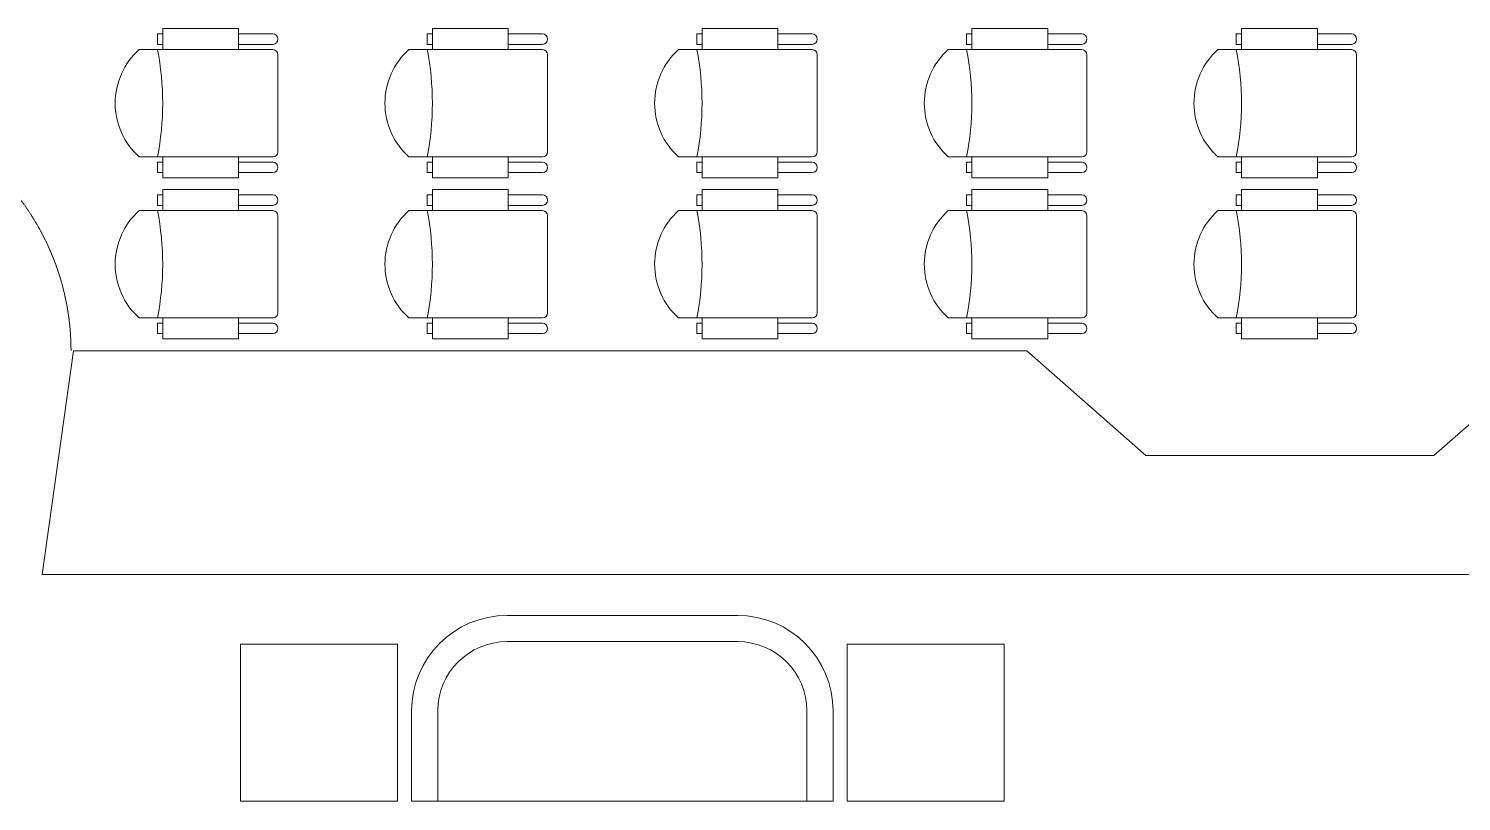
# Model space of a CAD drawing. Extents: x 0 to 84000, y 0 to 59400.
# Drawn here: x 25644 to 31116, y 34867 to 37818 of the extents above; entities that cross this region are included whole.
import ezdxf

# ---------------------------------------------------------------- set-up
doc = ezdxf.new("R2010")
doc.units = 0
doc.header["$MEASUREMENT"] = 0
doc.linetypes.add('HIDDEN', pattern=[0.375, 0.25, -0.125])
doc.layers.get('0').update_dxf_attribs({"linetype": 'CONTINUOUS', "lineweight": 0})
for name, color, linetype, lineweight in [('001BUILDING', 7, 'CONTINUOUS', 0), ('001PARTITIONING', 5, 'CONTINUOUS', 0), ('725furniture', 4, 'CONTINUOUS', 0)]:
    doc.layers.add(name, color=color, linetype=linetype, lineweight=lineweight)

# ---------------------------------------------------------------- blocks, each defined once
blk = doc.blocks.new('12HH0214B')
at = {"linetype": 'Continuous'}
blk.add_line((0, 960), (0, 0), dxfattribs=at)
at = {"linetype": 'HIDDEN'}
for p, q in [((37.689712, 959.259741), (0.000301, 959.999878)), ((75.321008, 957.040496), (37.689712, 959.259741)), ((112.836164, 953.345565), (75.321008, 957.040496)), ((150.177335, 948.180644), (112.836164, 953.345565)), ((187.286944, 941.553698), (150.177335, 948.180644)), ((224.10777, 933.474945), (187.286944, 941.553698)), ((260.583038, 923.956842), (224.10777, 933.474945)), ((296.656506, 913.014065), (260.583038, 923.956842)), ((332.272552, 900.663487), (296.656506, 913.014065)), ((367.376257, 886.924152), (332.272552, 900.663487)), ((401.913495, 871.817245), (367.376257, 886.924152)), ((435.831012, 855.366059), (401.913495, 871.817245)), ((469.07651, 837.595961), (435.831012, 855.366059)), ((501.598725, 818.534351), (469.07651, 837.595961)), ((533.347513, 798.210622), (501.598725, 818.534351)), ((564.273917, 776.65611), (533.347513, 798.210622)), ((594.330252, 753.904051), (564.273917, 776.65611)), ((623.470173, 729.989527), (594.330252, 753.904051)), ((651.648749, 704.949412), (623.470173, 729.989527)), ((678.82253, 678.822317), (651.648749, 704.949412)), ((704.949617, 651.648528), (678.82253, 678.822317)), ((729.989722, 623.469944), (704.949617, 651.648528)), ((753.904237, 594.330015), (729.989722, 623.469944)), ((776.656287, 564.273673), (753.904237, 594.330015)), ((798.210789, 533.347262), (776.656287, 564.273673)), ((818.534509, 501.598468), (798.210789, 533.347262)), ((837.596108, 469.076247), (818.534509, 501.598468)), ((855.366196, 435.830744), (837.596108, 469.076247)), ((871.817371, 401.913222), (855.366196, 435.830744)), ((886.924267, 367.375979), (871.817371, 401.913222)), ((900.663591, 332.272269), (886.924267, 367.375979)), ((913.014158, 296.65622), (900.663591, 332.272269)), ((923.956924, 260.582748), (913.014158, 296.65622)), ((933.475016, 224.107477), (923.956924, 260.582748)), ((941.553757, 187.286648), (933.475016, 224.107477)), ((948.180691, 150.177038), (941.553757, 187.286648)), ((953.3456, 112.835865), (948.180691, 150.177038)), ((957.04052, 75.320707), (953.3456, 112.835865)), ((959.259753, 37.689411), (957.04052, 75.320707)), ((959.999878, 0), (959.259753, 37.689411))]:
    blk.add_line(p, q, dxfattribs=at)
blk = doc.blocks.new('justhh00furn')
at = {"layer": '725furniture', "linetype": 'ByBlock', "lineweight": 0}
for p, q in [((15026.5, 10248.1), (15026.5, 10288.1)), ((15026.5, 10288.1), (15046.5, 10288.1)), ((15046.5, 10228.1), (15046.5, 10308.1)), ((15046.5, 10308.1), (15336.5, 10308.1)), ((15336.5, 10228.1), (15336.5, 10308.1)), ((15336.5, 10288.1), (15466.5, 10288.1)), ((16056.5, 10248.1), (16056.5, 10288.1)), ((16056.5, 10288.1), (16076.5, 10288.1)), ((16076.5, 10228.1), (16076.5, 10308.1)), ((16076.5, 10308.1), (16366.5, 10308.1)), ((16366.5, 10228.1), (16366.5, 10308.1)), ((16366.5, 10288.1), (16496.5, 10288.1)), ((17086.5, 10248.1), (17086.5, 10288.1)), ((17086.5, 10288.1), (17106.5, 10288.1)), ((17106.5, 10228.1), (17106.5, 10308.1)), ((17106.5, 10308.1), (17396.5, 10308.1)), ((17396.5, 10228.1), (17396.5, 10308.1)), ((17396.5, 10288.1), (17526.5, 10288.1)), ((18116.5, 10248.1), (18116.5, 10288.1)), ((18116.5, 10288.1), (18136.5, 10288.1)), ((18136.5, 10228.1), (18136.5, 10308.1)), ((18136.5, 10308.1), (18426.5, 10308.1)), ((18426.5, 10228.1), (18426.5, 10308.1)), ((18426.5, 10288.1), (18556.5, 10288.1)), ((19146.5, 10248.1), (19146.5, 10288.1)), ((19146.5, 10288.1), (19166.5, 10288.1)), ((19166.5, 10228.1), (19166.5, 10308.1)), ((19166.5, 10308.1), (19456.5, 10308.1)), ((19456.5, 10228.1), (19456.5, 10308.1)), ((19456.5, 10288.1), (19586.5, 10288.1)), ((15026.5, 10248.1), (15046.5, 10248.1)), ((15336.5, 10248.1), (15466.5, 10248.1)), ((16056.5, 10248.1), (16076.5, 10248.1)), ((16366.5, 10248.1), (16496.5, 10248.1)), ((17086.5, 10248.1), (17106.5, 10248.1)), ((17396.5, 10248.1), (17526.5, 10248.1)), ((18116.5, 10248.1), (18136.5, 10248.1)), ((18426.5, 10248.1), (18556.5, 10248.1)), ((19146.5, 10248.1), (19166.5, 10248.1)), ((19456.5, 10248.1), (19586.5, 10248.1)), ((15046.5, 10228.1), (14956.5, 10228.1)), ((15046.5, 10228.1), (15466.5, 10228.1)), ((15486.5, 9838.1), (15486.5, 10208.1)), ((16076.5, 10228.1), (15986.5, 10228.1)), ((16076.5, 10228.1), (16496.5, 10228.1)), ((16516.5, 9838.1), (16516.5, 10208.1)), ((17106.5, 10228.1), (17016.5, 10228.1)), ((17106.5, 10228.1), (17526.5, 10228.1)), ((17546.5, 9838.1), (17546.5, 10208.1)), ((18136.5, 10228.1), (18046.5, 10228.1)), ((18136.5, 10228.1), (18556.5, 10228.1)), ((18576.5, 9838.1), (18576.5, 10208.1)), ((19166.5, 10228.1), (19076.5, 10228.1)), ((19166.5, 10228.1), (19586.5, 10228.1)), ((19606.5, 9838.1), (19606.5, 10208.1)), ((15046.5, 9818.1), (14956.5, 9818.1)), ((15026.5, 9758.1), (15026.5, 9798.1)), ((15026.5, 9798.1), (15046.5, 9798.1)), ((15046.5, 9738.1), (15046.5, 9818.1)), ((15046.5, 9818.1), (15466.5, 9818.1)), ((15336.5, 9738.1), (15336.5, 9818.1)), ((15336.5, 9798.1), (15466.5, 9798.1)), ((16076.5, 9818.1), (15986.5, 9818.1)), ((16056.5, 9758.1), (16056.5, 9798.1)), ((16056.5, 9798.1), (16076.5, 9798.1)), ((16076.5, 9738.1), (16076.5, 9818.1)), ((16076.5, 9818.1), (16496.5, 9818.1)), ((16366.5, 9738.1), (16366.5, 9818.1)), ((16366.5, 9798.1), (16496.5, 9798.1)), ((17106.5, 9818.1), (17016.5, 9818.1)), ((17086.5, 9758.1), (17086.5, 9798.1)), ((17086.5, 9798.1), (17106.5, 9798.1)), ((17106.5, 9738.1), (17106.5, 9818.1)), ((17106.5, 9818.1), (17526.5, 9818.1)), ((17396.5, 9738.1), (17396.5, 9818.1)), ((17396.5, 9798.1), (17526.5, 9798.1)), ((18136.5, 9818.1), (18046.5, 9818.1)), ((18116.5, 9758.1), (18116.5, 9798.1)), ((18116.5, 9798.1), (18136.5, 9798.1)), ((18136.5, 9738.1), (18136.5, 9818.1)), ((18136.5, 9818.1), (18556.5, 9818.1)), ((18426.5, 9738.1), (18426.5, 9818.1)), ((18426.5, 9798.1), (18556.5, 9798.1)), ((19166.5, 9818.1), (19076.5, 9818.1)), ((19146.5, 9758.1), (19146.5, 9798.1)), ((19146.5, 9798.1), (19166.5, 9798.1)), ((19166.5, 9738.1), (19166.5, 9818.1)), ((19166.5, 9818.1), (19586.5, 9818.1)), ((19456.5, 9738.1), (19456.5, 9818.1)), ((19456.5, 9798.1), (19586.5, 9798.1)), ((15026.5, 9758.1), (15046.5, 9758.1)), ((15336.5, 9758.1), (15466.5, 9758.1)), ((16056.5, 9758.1), (16076.5, 9758.1)), ((16366.5, 9758.1), (16496.5, 9758.1)), ((17086.5, 9758.1), (17106.5, 9758.1)), ((17396.5, 9758.1), (17526.5, 9758.1)), ((18116.5, 9758.1), (18136.5, 9758.1)), ((18426.5, 9758.1), (18556.5, 9758.1)), ((19146.5, 9758.1), (19166.5, 9758.1)), ((19456.5, 9758.1), (19586.5, 9758.1)), ((15046.5, 9738.1), (15336.5, 9738.1)), ((15046.5, 9613.1), (15046.5, 9693.1)), ((15046.5, 9693.1), (15336.5, 9693.1)), ((15336.5, 9613.1), (15336.5, 9693.1)), ((16076.5, 9738.1), (16366.5, 9738.1)), ((16076.5, 9613.1), (16076.5, 9693.1)), ((16076.5, 9693.1), (16366.5, 9693.1)), ((16366.5, 9613.1), (16366.5, 9693.1)), ((17106.5, 9738.1), (17396.5, 9738.1)), ((17106.5, 9613.1), (17106.5, 9693.1)), ((17106.5, 9693.1), (17396.5, 9693.1)), ((17396.5, 9613.1), (17396.5, 9693.1)), ((18136.5, 9738.1), (18426.5, 9738.1)), ((18136.5, 9613.1), (18136.5, 9693.1)), ((18136.5, 9693.1), (18426.5, 9693.1)), ((18426.5, 9613.1), (18426.5, 9693.1)), ((19166.5, 9738.1), (19456.5, 9738.1)), ((19166.5, 9613.1), (19166.5, 9693.1)), ((19166.5, 9693.1), (19456.5, 9693.1)), ((19456.5, 9613.1), (19456.5, 9693.1)), ((15026.5, 9633.1), (15026.5, 9673.1)), ((15026.5, 9673.1), (15046.5, 9673.1)), ((15026.5, 9633.1), (15046.5, 9633.1)), ((15336.5, 9673.1), (15466.5, 9673.1)), ((15336.5, 9633.1), (15466.5, 9633.1)), ((16056.5, 9633.1), (16056.5, 9673.1)), ((16056.5, 9673.1), (16076.5, 9673.1)), ((16056.5, 9633.1), (16076.5, 9633.1)), ((16366.5, 9673.1), (16496.5, 9673.1)), ((16366.5, 9633.1), (16496.5, 9633.1)), ((17086.5, 9633.1), (17086.5, 9673.1)), ((17086.5, 9673.1), (17106.5, 9673.1)), ((17086.5, 9633.1), (17106.5, 9633.1)), ((17396.5, 9673.1), (17526.5, 9673.1)), ((17396.5, 9633.1), (17526.5, 9633.1)), ((18116.5, 9633.1), (18116.5, 9673.1)), ((18116.5, 9673.1), (18136.5, 9673.1)), ((18116.5, 9633.1), (18136.5, 9633.1)), ((18426.5, 9673.1), (18556.5, 9673.1)), ((18426.5, 9633.1), (18556.5, 9633.1)), ((19146.5, 9633.1), (19146.5, 9673.1)), ((19146.5, 9673.1), (19166.5, 9673.1)), ((19146.5, 9633.1), (19166.5, 9633.1)), ((19456.5, 9673.1), (19586.5, 9673.1)), ((19456.5, 9633.1), (19586.5, 9633.1)), ((15046.5, 9613.1), (14956.5, 9613.1)), ((15046.5, 9613.1), (15466.5, 9613.1)), ((15486.5, 9223.1), (15486.5, 9593.1)), ((16076.5, 9613.1), (15986.5, 9613.1)), ((16076.5, 9613.1), (16496.5, 9613.1)), ((16516.5, 9223.1), (16516.5, 9593.1)), ((17106.5, 9613.1), (17016.5, 9613.1)), ((17106.5, 9613.1), (17526.5, 9613.1)), ((17546.5, 9223.1), (17546.5, 9593.1)), ((18136.5, 9613.1), (18046.5, 9613.1)), ((18136.5, 9613.1), (18556.5, 9613.1)), ((18576.5, 9223.1), (18576.5, 9593.1)), ((19166.5, 9613.1), (19076.5, 9613.1)), ((19166.5, 9613.1), (19586.5, 9613.1)), ((19606.5, 9223.1), (19606.5, 9593.1)), ((15046.5, 9203.1), (14956.5, 9203.1)), ((15046.5, 9123.1), (15046.5, 9203.1)), ((15046.5, 9203.1), (15466.5, 9203.1)), ((15336.5, 9123.1), (15336.5, 9203.1)), ((16076.5, 9203.1), (15986.5, 9203.1)), ((16076.5, 9123.1), (16076.5, 9203.1)), ((16076.5, 9203.1), (16496.5, 9203.1)), ((16366.5, 9123.1), (16366.5, 9203.1)), ((17106.5, 9203.1), (17016.5, 9203.1)), ((17106.5, 9123.1), (17106.5, 9203.1)), ((17106.5, 9203.1), (17526.5, 9203.1)), ((17396.5, 9123.1), (17396.5, 9203.1)), ((18136.5, 9203.1), (18046.5, 9203.1)), ((18136.5, 9123.1), (18136.5, 9203.1)), ((18136.5, 9203.1), (18556.5, 9203.1)), ((18426.5, 9123.1), (18426.5, 9203.1)), ((19166.5, 9203.1), (19076.5, 9203.1)), ((19166.5, 9123.1), (19166.5, 9203.1)), ((19166.5, 9203.1), (19586.5, 9203.1)), ((19456.5, 9123.1), (19456.5, 9203.1)), ((15026.5, 9143.1), (15026.5, 9183.1)), ((15026.5, 9183.1), (15046.5, 9183.1)), ((15026.5, 9143.1), (15046.5, 9143.1)), ((15336.5, 9183.1), (15466.5, 9183.1)), ((15336.5, 9143.1), (15466.5, 9143.1)), ((16056.5, 9143.1), (16056.5, 9183.1)), ((16056.5, 9183.1), (16076.5, 9183.1)), ((16056.5, 9143.1), (16076.5, 9143.1)), ((16366.5, 9183.1), (16496.5, 9183.1)), ((16366.5, 9143.1), (16496.5, 9143.1)), ((17086.5, 9143.1), (17086.5, 9183.1)), ((17086.5, 9183.1), (17106.5, 9183.1)), ((17086.5, 9143.1), (17106.5, 9143.1)), ((17396.5, 9183.1), (17526.5, 9183.1)), ((17396.5, 9143.1), (17526.5, 9143.1)), ((18116.5, 9143.1), (18116.5, 9183.1)), ((18116.5, 9183.1), (18136.5, 9183.1)), ((18116.5, 9143.1), (18136.5, 9143.1)), ((18426.5, 9183.1), (18556.5, 9183.1)), ((18426.5, 9143.1), (18556.5, 9143.1)), ((19146.5, 9143.1), (19146.5, 9183.1)), ((19146.5, 9183.1), (19166.5, 9183.1)), ((19146.5, 9143.1), (19166.5, 9143.1)), ((19456.5, 9183.1), (19586.5, 9183.1)), ((19456.5, 9143.1), (19586.5, 9143.1)), ((15046.5, 9123.1), (15336.5, 9123.1)), ((16076.5, 9123.1), (16366.5, 9123.1)), ((17106.5, 9123.1), (17396.5, 9123.1)), ((18136.5, 9123.1), (18426.5, 9123.1)), ((19166.5, 9123.1), (19456.5, 9123.1)), ((16362, 8066.9), (17242, 8066.9)), ((17242, 7966.9), (16362, 7966.9)), ((15997, 7356.9), (15997, 7701.9)), ((15997, 7356.9), (15997, 7701.9)), ((16097, 7356.9), (16097, 7701.9)), ((17507, 7356.9), (17507, 7701.9)), ((17607, 7356.9), (17607, 7701.9)), ((17607, 7356.9), (15997, 7356.9))]:
    blk.add_line(p, q, dxfattribs=at)
at = {"layer": '725furniture', "lineweight": 0}
for p, q in [((15343.8, 7956.9), (15343.8, 7356.9)), ((15943.8, 7956.9), (15343.8, 7956.9)), ((15943.8, 7356.9), (15943.8, 7956.9)), ((17660.1, 7356.9), (17660.1, 7956.9)), ((17660.1, 7956.9), (18260.1, 7956.9)), ((18260.1, 7956.9), (18260.1, 7356.9)), ((15343.8, 7356.9), (15943.8, 7356.9)), ((18260.1, 7356.9), (17660.1, 7356.9))]:
    blk.add_line(p, q, dxfattribs=at)
at = {"layer": '725furniture', "linetype": 'ByBlock', "lineweight": 0}
for centre, radius, start, end in [((15466.5, 10268.1), 20, 0, 90), ((16496.5, 10268.1), 20, 0, 90), ((17526.5, 10268.1), 20, 0, 90), ((18556.5, 10268.1), 20, 0, 90), ((19586.5, 10268.1), 20, 0, 90), ((15466.5, 10268.1), 20, 270, 0), ((16496.5, 10268.1), 20, 270, 0), ((17526.5, 10268.1), 20, 270, 0), ((18556.5, 10268.1), 20, 270, 0), ((19586.5, 10268.1), 20, 270, 0), ((15140.9, 10023.1), 275.7, 131.9643, 228.0357), ((13985.9, 10023.1), 1060.6, 348.8556, 11.1444), ((15466.5, 10208.1), 20, 0, 90), ((16170.9, 10023.1), 275.7, 131.9643, 228.0357), ((15015.9, 10023.1), 1060.6, 348.8556, 11.1444), ((16496.5, 10208.1), 20, 0, 90), ((17200.9, 10023.1), 275.7, 131.9643, 228.0357), ((16045.9, 10023.1), 1060.6, 348.8556, 11.1444), ((17526.5, 10208.1), 20, 0, 90), ((18230.9, 10023.1), 275.7, 131.9643, 228.0357), ((17075.9, 10023.1), 1060.6, 348.8556, 11.1444), ((18556.5, 10208.1), 20, 0, 90), ((19260.9, 10023.1), 275.7, 131.9643, 228.0357), ((18105.9, 10023.1), 1060.6, 348.8556, 11.1444), ((19586.5, 10208.1), 20, 0, 90), ((15466.5, 9838.1), 20, 270, 0), ((15466.5, 9778.1), 20, 0, 90), ((16496.5, 9838.1), 20, 270, 0), ((16496.5, 9778.1), 20, 0, 90), ((17526.5, 9838.1), 20, 270, 0), ((17526.5, 9778.1), 20, 0, 90), ((18556.5, 9838.1), 20, 270, 0), ((18556.5, 9778.1), 20, 0, 90), ((19586.5, 9838.1), 20, 270, 0), ((19586.5, 9778.1), 20, 0, 90), ((15466.5, 9778.1), 20, 270, 0), ((16496.5, 9778.1), 20, 270, 0), ((17526.5, 9778.1), 20, 270, 0), ((18556.5, 9778.1), 20, 270, 0), ((19586.5, 9778.1), 20, 270, 0), ((15466.5, 9653.1), 20, 0, 90), ((15466.5, 9653.1), 20, 270, 0), ((16496.5, 9653.1), 20, 0, 90), ((16496.5, 9653.1), 20, 270, 0), ((17526.5, 9653.1), 20, 0, 90), ((17526.5, 9653.1), 20, 270, 0), ((18556.5, 9653.1), 20, 0, 90), ((18556.5, 9653.1), 20, 270, 0), ((19586.5, 9653.1), 20, 0, 90), ((19586.5, 9653.1), 20, 270, 0), ((15140.9, 9408.1), 275.7, 131.9643, 228.0357), ((13985.9, 9408.1), 1060.6, 348.8556, 11.1444), ((15466.5, 9593.1), 20, 0, 90), ((16170.9, 9408.1), 275.7, 131.9643, 228.0357), ((15015.9, 9408.1), 1060.6, 348.8556, 11.1444), ((16496.5, 9593.1), 20, 0, 90), ((17200.9, 9408.1), 275.7, 131.9643, 228.0357), ((16045.9, 9408.1), 1060.6, 348.8556, 11.1444), ((17526.5, 9593.1), 20, 0, 90), ((18230.9, 9408.1), 275.7, 131.9643, 228.0357), ((17075.9, 9408.1), 1060.6, 348.8556, 11.1444), ((18556.5, 9593.1), 20, 0, 90), ((19260.9, 9408.1), 275.7, 131.9643, 228.0357), ((18105.9, 9408.1), 1060.6, 348.8556, 11.1444), ((19586.5, 9593.1), 20, 0, 90), ((15466.5, 9223.1), 20, 270, 0), ((16496.5, 9223.1), 20, 270, 0), ((17526.5, 9223.1), 20, 270, 0), ((18556.5, 9223.1), 20, 270, 0), ((19586.5, 9223.1), 20, 270, 0), ((15466.5, 9163.1), 20, 0, 90), ((15466.5, 9163.1), 20, 270, 0), ((16496.5, 9163.1), 20, 0, 90), ((16496.5, 9163.1), 20, 270, 0), ((17526.5, 9163.1), 20, 0, 90), ((17526.5, 9163.1), 20, 270, 0), ((18556.5, 9163.1), 20, 0, 90), ((18556.5, 9163.1), 20, 270, 0), ((19586.5, 9163.1), 20, 0, 90), ((19586.5, 9163.1), 20, 270, 0), ((16362, 7701.9), 365, 90, 180), ((17242, 7701.9), 365, 0, 90), ((16362, 7701.9), 265, 90, 180), ((17242, 7701.9), 265, 0, 90)]:
    blk.add_arc(centre, radius, start, end, dxfattribs=at)

msp = doc.modelspace()

# ---------------------------------------------------------------- linework, layer by layer
at = {"layer": '001BUILDING', "linetype": 'Continuous'}
for p, q in [((25695.8, 35732.6), (25815.8, 36587.1)), ((25815.7, 36587.4), (29455.7, 36587.4)), ((29911.2, 36187.5), (29456.1, 36587.5)), ((31011, 36187.4), (31466, 36587.4)), ((29910.7, 36187.4), (31010.7, 36187.4)), ((25695.7, 35732.9), (35105.6, 35732.9))]:
    msp.add_line(p, q, dxfattribs=at)

# ---------------------------------------------------------------- block references
msp.add_blockref('justhh00furn', (11109.4, 27509.8))
at = {"layer": '001PARTITIONING', "linetype": 'Continuous', "xscale": 0.999998, "yscale": 0.999998, "zscale": 0.999998}
msp.add_blockref('12HH0214B', (24845.9, 36587.3), dxfattribs=at)

doc.saveas('drawing.dxf')
